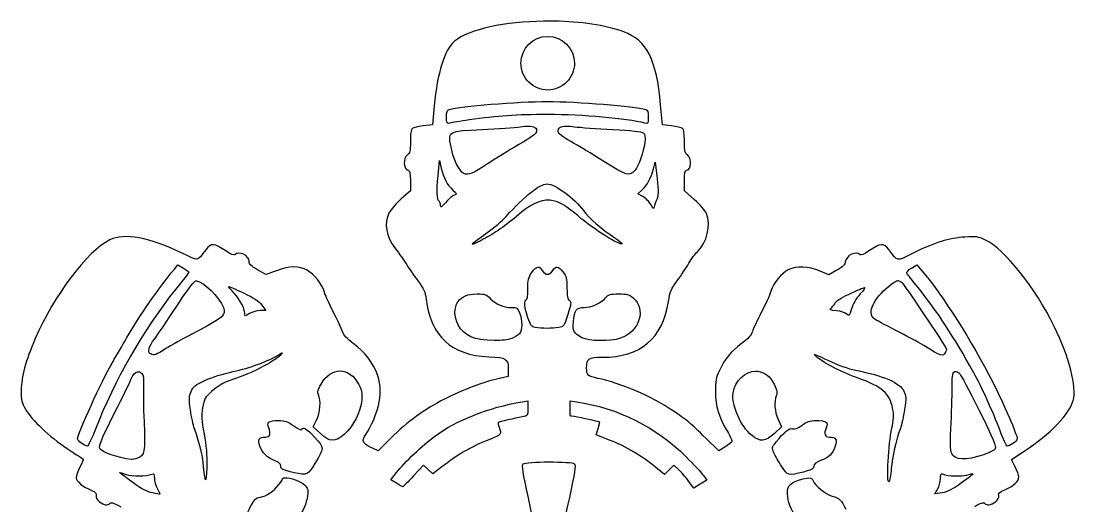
# Model space of a CAD drawing. Extents: x 50 to 120.3, y 86.8 to 163.3.
# Drawn here: x 50 to 120.2, y 131.1 to 163.3 of the extents above; entities that cross this region are included whole.
import ezdxf

# ---------------------------------------------------------------- set-up
doc = ezdxf.new("R2010")
doc.units = 0
doc.layers.add('Layer_1', color=7, linetype='CONTINUOUS')

msp = doc.modelspace()

# ---------------------------------------------------------------- linework, layer by layer
at = {"layer": 'Layer_1', "color": 7}
for points in [[(85.436716, 163.297773), (85.436716, 163.297773)], [(84.984167, 162.287948), (84.984167, 162.287948)], [(84.965977, 157.960908), (84.965977, 157.960908)], [(77.444645, 157.679786), (77.328339, 156.41144), (76.71704, 156.342539)], [(93.219874, 156.341988), (92.61409, 156.41034), (92.493372, 157.740972)], [(83.670069, 156.324349), (83.670069, 156.324349)], [(86.260229, 156.324349), (86.260229, 156.324349)], [(77.698755, 153.041312), (77.788603, 154.042868), (77.788603, 154.042868)], [(77.788603, 154.042868), (77.90546, 153.542366)], [(92.021533, 153.48945), (92.136186, 153.938138), (92.136186, 153.938138)], [(92.136186, 153.938138), (92.255247, 152.852796)], [(75.855491, 152.706173), (75.855491, 152.02046), (75.251908, 151.495702)], [(84.93125, 152.490645), (84.93125, 152.490645)], [(94.740126, 151.440031), (94.076464, 152.025972), (94.076464, 152.708927)], [(91.314874, 151.651147), (90.976427, 151.833598), (91.264715, 152.097078)], [(60.165147, 146.826908), (60.406579, 147.119604), (60.406579, 147.119604)], [(60.406579, 147.119604), (60.772588, 146.894159)], [(66.955018, 146.723832), (66.25332, 146.46366), (65.698246, 146.78171)], [(84.347513, 146.968019), (84.347513, 146.968019)], [(104.204493, 146.755802), (103.669812, 146.454287), (103.103164, 146.689658)], [(109.159918, 146.893606), (109.527027, 147.120157), (109.527027, 147.120157)], [(109.527027, 147.120157), (109.859408, 146.72714)], [(61.640201, 146.048043), (61.640201, 146.048043)], [(108.274115, 146.068436), (108.274115, 146.068436)], [(63.766237, 145.682588), (63.766237, 145.682588)], [(106.042796, 145.601559), (106.042796, 145.601559)], [(80.293326, 145.18098), (80.293326, 145.18098)], [(89.70312, 145.182083), (89.70312, 145.182083)], [(65.97661, 144.445108), (66.254424, 144.080756), (65.873534, 144.080756)], [(67.337009, 141.274519), (67.337009, 141.274519)], [(102.728889, 141.149393), (102.728889, 141.149393)], [(57.789961, 140.007274), (57.789961, 140.007274)], [(71.186698, 140.064048), (71.186698, 140.064048)], [(82.363138, 140.16437), (82.363138, 139.689774), (81.787119, 139.570713)], [(98.818567, 140.054678), (98.818567, 140.054678)], [(112.102855, 140.035386), (112.102855, 140.035386)], [(83.28918, 138.019041), (83.664558, 138.082981), (83.664558, 138.082981)], [(83.664558, 138.082981), (83.664558, 137.58248)], [(86.467487, 138.076368), (86.893575, 138.014079)], [(86.467487, 137.574761), (86.467487, 138.076368), (86.467487, 138.076368)], [(67.102742, 136.770537), (67.102742, 136.770537)], [(69.870396, 135.912297), (69.402966, 136.353269), (69.625656, 136.799203)], [(89.140329, 135.458094), (88.211533, 135.823549), (88.333902, 136.245782), (88.45627, 136.668562), (88.087508, 136.763925)], [(100.301888, 136.85267), (100.52017, 136.34555), (100.057701, 135.907886)], [(102.827006, 136.770537), (102.827006, 136.770537)], [(74.559583, 135.599205), (73.71402, 134.75695), (73.335885, 134.927274)], [(96.759779, 135.007752), (96.356289, 134.753092), (95.491983, 135.604717)], [(116.061132, 133.698063), (115.826314, 134.178174), (116.660854, 134.733246)], [(77.632608, 133.448915), (77.358105, 133.229532), (77.047217, 133.524432), (76.735782, 133.818781), (76.062197, 133.093382)], [(85.063542, 134.024383), (85.063542, 134.024383)], [(93.681793, 133.514509), (93.371458, 133.810512), (93.05892, 133.497973), (92.746381, 133.185435), (92.173117, 133.661685)], [(56.532639, 133.318277), (56.532639, 133.318277)], [(67.526075, 132.973768), (67.526075, 132.973768)], [(74.925039, 132.606659), (74.546353, 132.839823), (74.937166, 133.3293)], [(95.346464, 133.118187), (95.554269, 132.817773), (95.128182, 132.553742), (94.701541, 132.289709), (94.346559, 132.753832)], [(102.349653, 132.960537), (102.349653, 132.960537)], [(111.181224, 133.240005), (111.181224, 133.240005)], [(111.207132, 131.977171), (110.719306, 131.9), (110.907822, 132.208681)]]:
    msp.add_lwpolyline(points, dxfattribs=at)
for points in [[(84.704149, 163.297222), (82.194835, 163.253943), (79.760228, 162.783445), (78.789059, 161.962729)], [(85.436716, 163.297773), (85.192624, 163.301695), (84.94811, 163.301456), (84.704149, 163.297222)], [(90.041016, 162.586705), (88.826159, 163.041241), (87.145343, 163.270222), (85.436716, 163.297773)], [(83.203189, 160.50697), (83.203226, 161.490562), (84.000575, 162.287911), (84.984167, 162.287948)], [(84.984167, 162.287948), (85.967758, 162.287911), (86.765108, 161.490562), (86.765144, 160.50697)], [(92.493372, 157.740972), (92.219475, 160.773484), (91.596506, 162.004721), (90.041016, 162.586705)], [(78.789059, 161.962729), (78.124482, 161.401104), (77.645051, 159.873635), (77.444645, 157.679786)], [(83.72465, 159.247292), (83.39064, 159.581406), (83.203061, 160.034536), (83.203189, 160.50697)], [(86.765144, 160.50697), (86.765273, 160.034536), (86.577693, 159.581406), (86.243683, 159.247292)], [(84.984167, 158.725442), (84.511732, 158.72546), (84.05866, 158.913179), (83.72465, 159.247292)], [(86.243683, 159.247292), (85.909673, 158.913179), (85.456601, 158.72546), (84.984167, 158.725442)], [(78.433524, 157.435599), (79.158637, 157.652417), (82.995711, 157.960908), (84.965977, 157.960908)], [(84.965977, 157.960908), (86.936241, 157.960908), (90.773315, 157.652417), (91.498428, 157.435599)], [(78.258238, 156.92848), (78.258238, 157.274764), (78.300072, 157.395699), (78.433524, 157.435599)], [(91.498428, 157.435599), (91.631877, 157.395699), (91.67372, 157.274764), (91.673714, 156.92848)], [(78.483686, 156.528297), (78.275112, 156.477579), (78.258238, 156.507526), (78.258238, 156.92848)], [(79.759748, 156.735556), (79.181571, 156.651843), (78.607581, 156.558427), (78.483686, 156.528297)], [(85.001806, 157.094949), (82.869919, 157.096078), (81.693481, 157.015534), (79.759748, 156.735556)], [(91.448269, 156.529401), (90.184899, 156.842078), (87.315878, 157.093758), (85.001806, 157.094949)], [(91.673714, 156.92848), (91.673714, 156.507235), (91.657006, 156.477743), (91.448269, 156.529401)], [(75.980617, 156.171661), (75.90026, 156.106666), (75.855491, 155.79665), (75.855491, 155.305702)], [(76.71704, 156.342539), (76.380746, 156.304379), (76.049449, 156.227335), (75.980617, 156.171661)], [(78.538256, 155.035057), (78.376684, 156.010106), (78.34052, 155.991432), (80.622953, 156.108272)], [(80.622953, 156.108272), (81.662611, 156.161493), (82.806134, 156.242217), (83.164053, 156.287418)], [(84.247191, 155.977083), (84.223767, 155.817673), (83.90772, 155.583533), (83.063732, 155.098997)], [(83.164053, 156.287418), (83.359887, 156.31214), (83.528241, 156.324553), (83.670069, 156.324349)], [(83.670069, 156.324349), (84.095562, 156.323785), (84.28138, 156.209623), (84.247191, 155.977083)], [(85.685314, 155.972675), (85.651298, 156.209115), (85.834161, 156.323709), (86.260229, 156.324349)], [(86.517647, 155.309563), (85.93759, 155.628657), (85.708467, 155.811741), (85.685314, 155.972675)], [(86.260229, 156.324349), (86.402251, 156.324519), (86.570941, 156.312298), (86.767899, 156.287418)], [(86.767899, 156.287418), (87.125818, 156.242217), (88.265463, 156.161778), (89.300183, 156.108825)], [(89.300183, 156.108825), (90.574312, 156.043617), (91.232039, 155.970143), (91.338575, 155.881723)], [(91.338575, 155.881723), (91.461438, 155.779754), (91.482314, 155.63626), (91.433938, 155.224673)], [(93.951888, 156.171661), (93.883057, 156.227335), (93.553362, 156.304153), (93.219874, 156.341988)], [(94.076464, 155.305702), (94.076464, 155.79665), (94.032245, 156.106666), (93.951888, 156.171661)], [(75.855491, 155.305702), (75.855491, 154.649533), (75.826688, 154.523357), (75.654848, 154.416042)], [(88.720303, 153.976723), (87.949399, 154.467604), (86.958162, 155.067233), (86.517647, 155.309563)], [(91.433938, 155.224673), (91.362112, 154.613529), (91.037308, 153.68924), (90.792323, 153.400152)], [(94.277104, 154.416042), (94.105264, 154.523357), (94.076464, 154.649533), (94.076464, 155.305702)], [(75.654848, 154.416042), (75.350029, 154.22568), (75.399923, 153.391883), (75.716034, 153.391883)], [(79.395396, 153.188485), (79.098493, 153.311297), (78.671383, 154.231649), (78.538256, 155.035057)], [(83.063732, 155.098997), (82.43049, 154.735449), (81.495358, 154.158638), (80.985651, 153.81687)], [(94.215921, 153.391883), (94.532032, 153.391883), (94.581921, 154.22568), (94.277104, 154.416042)], [(80.985651, 153.81687), (79.994656, 153.152389), (79.733267, 153.048729), (79.395396, 153.188485)], [(90.792323, 153.400152), (90.42575, 152.967587), (90.211278, 153.027328), (88.720303, 153.976723)], [(75.716034, 153.391883), (75.82167, 153.391883), (75.855491, 153.225626), (75.855491, 152.706173)], [(77.761042, 151.345772), (77.615994, 151.49082), (77.599565, 151.933567), (77.698755, 153.041312)], [(77.90546, 153.542366), (78.056105, 152.895852), (78.304695, 152.428717), (78.680468, 152.085504)], [(91.264715, 152.097078), (91.610626, 152.41302), (91.865921, 152.882463), (92.021533, 153.48945)], [(94.076464, 152.708927), (94.076464, 153.226015), (94.110342, 153.391883), (94.215921, 153.391883)], [(82.226988, 150.332089), (83.465947, 151.707894), (84.446274, 152.490645), (84.93125, 152.490645)], [(84.93125, 152.490645), (85.461689, 152.490645), (86.76366, 151.540268), (87.359355, 150.717937)], [(92.255247, 152.852796), (92.354631, 151.94257), (92.35013, 151.71664), (92.230442, 151.453259)], [(78.77252, 151.7443), (78.657828, 151.707902), (78.405093, 151.49279), (78.210833, 151.265846)], [(78.680468, 152.085504), (78.969066, 151.821909), (78.972441, 151.807752), (78.77252, 151.7443)], [(91.839079, 151.123081), (91.737084, 151.313516), (91.501062, 151.550877), (91.314874, 151.651147)], [(75.251908, 151.495702), (74.920069, 151.207073), (74.559665, 150.79646), (74.450993, 150.583441)], [(77.858056, 151.051425), (77.858056, 151.160447), (77.814136, 151.292677), (77.761042, 151.345772)], [(78.210833, 151.265846), (77.931018, 150.938943), (77.858056, 150.894371), (77.858056, 151.051425)], [(85.339149, 151.371129), (84.801673, 151.51872), (83.948936, 151.214073), (83.264375, 150.629743)], [(86.977361, 150.381147), (86.166178, 151.058893), (85.907558, 151.215041), (85.339149, 151.371129)], [(92.056258, 150.957716), (92.032015, 150.819605), (91.980362, 150.859299), (91.839079, 151.123081)], [(92.230442, 151.453259), (92.151965, 151.280536), (92.073764, 151.057425), (92.056258, 150.957716)], [(95.540491, 150.523909), (95.464703, 150.705296), (95.104853, 151.117829), (94.740126, 151.440031)], [(74.450993, 150.583441), (74.093555, 149.882813), (74.232979, 148.975181), (74.807078, 148.263377)], [(83.264375, 150.629743), (82.297597, 149.804514), (81.59102, 149.296054), (80.847297, 148.890658)], [(80.940453, 149.237924), (81.397015, 149.561201), (81.976098, 150.05349), (82.226988, 150.332089)], [(89.932978, 148.51418), (89.79156, 148.372764), (88.108169, 149.436352), (86.977361, 150.381147)], [(87.359355, 150.717937), (87.689154, 150.262662), (88.614795, 149.458893), (89.442397, 148.909401)], [(94.935257, 147.98777), (95.568259, 148.570996), (95.854729, 149.771832), (95.540491, 150.523909)], [(60.687701, 147.884141), (58.541093, 148.930449), (56.827485, 149.247644), (55.87945, 148.774355)], [(80.014961, 148.487721), (79.88775, 148.485746), (79.957653, 148.542038), (80.940453, 149.237924)], [(80.847297, 148.890658), (80.442094, 148.669791), (80.067274, 148.488571), (80.014961, 148.487721)], [(89.442397, 148.909401), (89.735279, 148.714933), (89.955864, 148.537068), (89.932978, 148.51418)], [(112.714154, 148.959563), (111.689617, 148.895871), (110.68407, 148.582294), (109.244254, 147.876975)], [(114.053056, 148.784825), (113.637179, 148.986148), (113.478138, 149.007055), (112.714154, 148.959563)], [(55.87945, 148.774355), (54.373997, 148.022785), (52.144388, 145.077723), (50.919064, 142.222058)], [(62.275201, 148.13384), (61.635457, 147.309706), (61.810262, 147.336983), (60.687701, 147.884141)], [(63.589298, 148.034072), (62.8234, 148.559953), (62.618295, 148.575822), (62.275201, 148.13384)], [(74.807078, 148.263377), (74.996946, 148.027964), (75.321479, 147.569249), (75.528619, 147.24418)], [(107.656754, 148.13384), (107.313659, 148.575822), (107.108557, 148.559953), (106.342657, 148.034072)], [(109.244254, 147.876975), (108.119991, 147.326236), (108.307412, 147.295648), (107.656754, 148.13384)], [(118.659563, 143.029589), (117.432266, 145.557464), (115.35248, 148.155786), (114.053056, 148.784825)], [(64.185159, 147.788781), (64.122876, 147.726497), (63.910419, 147.813588), (63.589298, 148.034072)], [(65.142621, 147.336232), (65.142621, 147.734335), (64.455588, 148.059209), (64.185159, 147.788781)], [(94.366952, 147.216618), (94.531589, 147.504377), (94.78717, 147.851333), (94.935257, 147.98777)], [(105.746793, 147.788781), (105.473466, 148.06211), (104.822125, 147.749024), (104.770592, 147.319697)], [(106.342657, 148.034072), (106.021539, 147.813583), (105.809076, 147.726494), (105.746793, 147.788781)], [(57.012197, 142.278832), (57.896791, 143.805118), (59.077691, 145.50866), (60.165147, 146.826908)], [(60.772588, 146.894159), (60.973767, 146.769826), (61.138043, 146.651423), (61.138043, 146.63178)], [(65.698246, 146.78171), (65.270304, 147.026555), (65.142621, 147.153332), (65.142621, 147.336232)], [(68.99286, 146.756906), (68.460719, 147.058314), (67.829131, 147.047832), (66.955018, 146.723832)], [(70.146003, 145.292325), (70.007164, 145.807934), (69.47535, 146.483622), (68.99286, 146.756906)], [(75.528619, 147.24418), (75.735761, 146.919113), (76.113341, 146.377523), (76.367019, 146.040327)], [(83.928591, 146.603668), (84.102019, 146.853925), (84.229208, 146.973066), (84.347513, 146.968019)], [(84.347513, 146.968019), (84.439529, 146.964097), (84.525939, 146.885145), (84.624774, 146.734306)], [(84.624774, 146.734306), (84.714972, 146.596646), (84.872819, 146.484053), (84.975347, 146.484053)], [(84.975347, 146.484053), (85.077873, 146.484053), (85.235169, 146.596646), (85.325368, 146.734306)], [(85.325368, 146.734306), (85.543667, 147.067472), (85.664559, 147.050301), (85.992341, 146.639496)], [(93.598007, 146.062924), (93.856195, 146.409626), (94.202309, 146.928855), (94.366952, 147.216618)], [(101.011855, 146.797695), (100.491397, 146.532178), (100.028798, 145.971783), (99.825088, 145.358472)], [(103.103164, 146.689658), (102.302112, 147.022062), (101.529563, 147.06181), (101.011855, 146.797695)], [(104.770592, 147.319697), (104.746659, 147.120352), (104.609601, 146.984081), (104.204493, 146.755802)], [(108.857852, 146.561224), (108.822064, 146.619131), (108.958041, 146.768838), (109.159918, 146.893606)], [(109.859408, 146.72714), (111.234576, 145.101266), (113.215141, 141.992845), (114.550802, 139.364007)], [(61.138043, 146.63178), (61.138043, 146.612137), (60.736353, 146.094573), (60.245075, 145.481394)], [(60.278145, 144.3051), (60.878717, 145.226254), (61.45493, 146.006689), (61.559172, 146.039774)], [(61.559172, 146.039774), (61.583161, 146.047365), (61.610251, 146.049877), (61.640201, 146.048043)], [(61.640201, 146.048043), (62.089465, 146.020554), (63.163204, 144.976222), (63.42724, 144.271476)], [(76.367019, 146.040327), (76.748685, 145.533004), (76.840433, 145.323587), (76.901698, 144.828755)], [(83.664558, 145.502341), (83.664558, 146.117698), (83.703185, 146.278407), (83.928591, 146.603668)], [(85.992341, 146.639496), (86.235196, 146.335128), (86.267397, 146.209234), (86.267397, 145.573997)], [(93.013719, 144.681579), (93.112821, 145.331379), (93.191765, 145.517411), (93.598007, 146.062924)], [(107.640769, 145.671564), (107.978377, 145.950253), (108.141366, 146.066647), (108.274115, 146.068436)], [(108.274115, 146.068436), (108.353767, 146.069568), (108.422657, 146.029453), (108.511687, 145.958194)], [(109.604198, 145.60652), (109.229364, 146.0737), (108.893641, 146.503315), (108.857852, 146.561224)], [(60.245075, 145.481394), (58.141018, 142.855263), (56.156829, 139.398464), (54.916476, 136.197274)], [(64.136654, 145.226181), (63.905184, 145.477296), (63.738571, 145.682588), (63.766237, 145.682588)], [(63.766237, 145.682588), (63.793895, 145.682588), (64.239575, 145.486302), (64.757323, 145.246024)], [(70.73856, 143.970512), (70.469334, 144.487814), (70.202546, 145.08234), (70.146003, 145.292325)], [(83.564236, 144.781901), (83.621708, 144.781901), (83.664558, 145.088775), (83.664558, 145.502341)], [(86.267397, 145.573997), (86.267397, 145.038209), (86.307614, 144.824666), (86.42339, 144.740008)], [(99.825088, 145.358472), (99.737195, 145.093849), (99.449469, 144.461446), (99.185126, 143.953423)], [(104.972886, 145.152317), (105.620549, 145.448817), (105.944148, 145.597015), (106.042796, 145.601559)], [(106.042796, 145.601559), (106.141444, 145.606102), (106.01511, 145.466885), (105.764982, 145.188699)], [(106.666219, 143.556548), (106.22996, 143.942233), (106.650104, 144.85376), (107.640769, 145.671564)], [(108.511687, 145.958194), (108.63335, 145.860819), (110.372751, 143.301888), (111.397299, 141.712734)], [(113.313326, 139.942783), (111.93397, 142.422924), (110.934249, 143.948792), (109.604198, 145.60652)], [(64.842209, 143.885075), (64.842209, 144.238451), (64.570497, 144.755516), (64.136654, 145.226181)], [(64.757323, 145.246024), (65.43914, 144.929571), (65.775507, 144.708766), (65.97661, 144.445108)], [(76.901698, 144.828755), (77.206004, 142.370735), (78.571677, 141.115933), (81.061718, 141.004424)], [(79.037657, 143.119987), (78.756699, 143.668929), (78.749375, 144.285991), (79.018915, 144.649059)], [(79.018915, 144.649059), (79.316699, 145.050181), (79.625232, 145.179281), (80.293326, 145.18098)], [(80.293326, 145.18098), (80.814886, 145.182391), (80.909942, 145.148654), (81.191255, 144.867341)], [(81.191255, 144.867341), (81.584475, 144.47412), (82.036858, 144.280846), (82.564882, 144.280846)], [(83.671723, 143.605607), (83.449233, 144.264429), (83.401857, 144.781901), (83.564236, 144.781901)], [(86.42339, 144.740008), (86.562331, 144.638413), (86.55105, 144.539607), (86.322518, 143.816173)], [(87.390772, 144.280846), (87.880944, 144.280846), (88.592093, 144.60037), (88.859761, 144.940651)], [(88.602896, 140.977412), (91.156807, 140.977412), (92.638586, 142.221852), (93.013719, 144.681579)], [(88.859761, 144.940651), (89.025939, 145.151911), (89.131394, 145.182083), (89.70312, 145.182083)], [(89.70312, 145.182083), (90.256589, 145.182083), (90.403237, 145.14321), (90.658377, 144.928524)], [(90.658377, 144.928524), (91.560811, 144.169176), (91.091628, 142.676898), (89.813364, 142.24135)], [(104.081021, 144.566376), (104.157266, 144.709482), (104.505517, 144.938353), (104.972886, 145.152317)], [(105.764982, 145.188699), (105.472351, 144.863223), (105.269228, 144.516493), (105.176836, 144.184383)], [(58.863176, 142.206623), (59.040751, 142.439513), (59.677571, 143.383947), (60.278145, 144.3051)], [(63.42724, 144.271476), (63.611204, 143.780452), (63.395471, 143.585572), (61.696425, 142.707677)], [(65.167978, 143.881767), (64.842768, 143.683531), (64.842209, 143.683243), (64.842209, 143.885075)], [(65.873534, 144.080756), (65.664241, 144.080587), (65.346938, 143.99088), (65.167978, 143.881767)], [(71.34159, 142.679015), (71.278874, 142.871742), (71.007786, 143.453213), (70.73856, 143.970512)], [(82.564882, 144.280846), (82.936721, 144.280843), (82.986903, 144.249943), (83.118853, 143.934131)], [(83.118853, 143.934131), (83.314469, 143.465938), (83.306796, 142.736343), (83.103971, 142.533493)], [(86.696242, 143.323385), (86.778708, 144.122395), (86.893753, 144.280846), (87.390772, 144.280846)], [(99.185126, 143.953423), (98.920788, 143.445401), (98.652635, 142.871742), (98.589262, 142.679015)], [(104.179686, 144.059257), (103.765607, 144.099044), (103.68676, 144.133275), (103.805411, 144.220764)], [(103.805411, 144.220764), (103.88808, 144.281718), (104.012182, 144.437172), (104.081021, 144.566376)], [(104.86981, 143.842631), (104.776205, 143.936233), (104.475565, 144.030828), (104.179686, 144.059257)], [(105.176836, 144.184383), (105.04542, 143.711982), (105.024321, 143.688117), (104.86981, 143.842631)], [(84.147423, 142.950764), (83.919475, 142.98563), (83.848047, 143.083487), (83.671723, 143.605607)], [(86.322518, 143.816173), (86.070375, 143.017995), (86.061542, 143.004691), (85.691926, 142.943598)], [(87.261787, 142.276628), (86.709685, 142.568508), (86.63296, 142.710232), (86.696242, 143.323385)], [(108.085599, 142.780437), (107.401374, 143.122045), (106.762581, 143.471354), (106.666219, 143.556548)], [(61.696425, 142.707677), (60.820704, 142.255193), (59.875242, 141.734076), (59.59519, 141.549576)], [(72.060923, 141.889673), (71.630492, 142.20213), (71.422717, 142.429708), (71.34159, 142.679015)], [(81.424969, 142.085355), (80.113533, 142.096136), (79.404549, 142.403143), (79.037657, 143.119987)], [(83.103971, 142.533493), (83.015887, 142.445408), (82.785303, 142.306959), (82.59134, 142.225916)], [(85.691926, 142.943598), (85.296959, 142.878309), (84.598566, 142.881741), (84.147423, 142.950764)], [(98.589262, 142.679015), (98.50919, 142.435502), (98.292827, 142.193325), (97.879848, 141.885265)], [(109.987842, 141.754627), (109.625841, 141.977385), (108.769825, 142.438833), (108.085599, 142.780437)], [(119.916883, 138.100069), (120.165091, 138.997186), (119.664855, 140.958981), (118.659563, 143.029589)], [(50.919064, 142.222058), (50.264774, 140.697225), (49.996039, 139.705355), (49.985303, 138.774758)], [(56.087809, 140.695743), (56.292993, 141.043498), (56.709014, 141.755716), (57.012197, 142.278832)], [(58.595839, 141.197899), (58.359223, 141.330314), (58.446817, 141.66056), (58.863176, 142.206623)], [(73.667716, 139.811592), (73.392659, 140.58838), (72.80354, 141.350603), (72.060923, 141.889673)], [(82.59134, 142.225916), (82.37275, 142.134583), (81.929345, 142.081203), (81.424969, 142.085355)], [(89.813364, 142.24135), (89.129466, 142.008322), (87.732661, 142.027694), (87.261787, 142.276628)], [(97.879848, 141.885265), (97.160402, 141.348583), (96.75412, 140.859387), (96.397631, 140.098776)], [(59.59519, 141.549576), (58.947307, 141.122751), (58.813819, 141.075911), (58.595839, 141.197899)], [(64.073264, 140.022708), (65.131307, 140.244363), (66.489207, 140.744875), (67.113768, 141.143881)], [(67.250468, 141.141124), (67.170698, 141.040653), (66.76504, 140.759241), (66.349231, 140.515494)], [(67.113768, 141.143881), (67.249994, 141.230904), (67.31933, 141.274855), (67.337009, 141.274519)], [(67.337009, 141.274519), (67.354676, 141.274237), (67.320555, 141.229409), (67.250468, 141.141124)], [(102.887089, 140.984028), (102.771044, 141.081445), (102.709924, 141.139078), (102.728889, 141.149393)], [(102.728889, 141.149393), (102.760489, 141.16658), (103.014083, 141.052924), (103.602014, 140.775118)], [(111.439743, 141.309797), (111.240787, 140.994292), (111.206692, 141.004605), (109.987842, 141.754627)], [(111.397299, 141.712734), (111.509079, 141.539356), (111.519583, 141.436413), (111.439743, 141.309797)], [(53.729709, 135.533061), (53.729145, 135.896933), (55.349233, 139.443981), (56.087809, 140.695743)], [(66.349231, 140.515494), (65.670405, 140.117569), (65.185262, 139.907968), (63.619064, 139.334241)], [(81.061718, 141.004424), (82.275138, 140.950085), (82.363138, 140.893073), (82.363138, 140.16437)], [(87.570468, 140.258076), (87.567505, 140.899011), (87.680157, 140.977412), (88.602896, 140.977412)], [(105.635448, 139.580633), (104.600299, 139.943119), (103.392405, 140.559817), (102.887089, 140.984028)], [(103.602014, 140.775118), (104.251633, 140.468162), (104.974147, 140.211171), (105.454097, 140.116965)], [(57.323632, 139.594414), (57.412763, 139.833142), (57.566204, 139.979901), (57.720507, 140.004519)], [(57.720507, 140.004519), (57.743649, 140.008216), (57.766986, 140.009108), (57.789961, 140.007274)], [(57.789961, 140.007274), (57.858886, 140.001573), (57.925888, 139.970568), (57.985643, 139.910813)], [(57.985643, 139.910813), (58.113137, 139.783395), (58.141799, 139.605954), (58.112423, 139.135252)], [(62.193068, 139.436767), (62.62493, 139.636298), (63.437448, 139.889505), (64.073264, 140.022708)], [(69.924414, 139.197539), (70.254162, 139.781205), (70.721931, 140.069735), (71.186698, 140.064048)], [(71.186698, 140.064048), (71.651464, 140.058376), (72.112923, 139.758811), (72.43079, 139.167222)], [(73.000195, 136.025296), (73.806677, 137.364593), (74.048493, 138.736232), (73.667716, 139.811592)], [(88.320121, 139.575121), (87.648779, 139.713695), (87.572664, 139.78285), (87.570468, 140.258076)], [(96.397631, 140.098776), (96.17049, 139.614144), (96.12961, 139.393813), (96.133048, 138.674437)], [(97.310442, 138.596162), (97.418906, 139.404811), (98.128054, 140.072159), (98.818567, 140.054678)], [(98.818567, 140.054678), (98.864601, 140.05355), (98.910682, 140.049423), (98.956371, 140.042001)], [(98.956371, 140.042001), (99.468963, 139.958819), (99.751998, 139.73148), (100.032343, 139.178246)], [(105.454097, 140.116965), (107.325795, 139.749579), (108.397573, 139.283196), (108.666579, 138.719084)], [(111.870242, 139.153441), (111.851587, 139.751086), (111.922024, 140.032318), (112.102855, 140.035386)], [(112.102855, 140.035386), (112.163132, 140.036515), (112.235508, 140.006619), (112.321137, 139.947191)], [(112.321137, 139.947191), (112.417135, 139.88057), (113.024387, 138.75395), (113.670512, 137.444123)], [(115.06123, 136.098606), (114.581872, 137.356332), (113.821281, 139.029464), (113.313326, 139.942783)], [(56.168838, 137.231353), (56.748813, 138.38313), (57.268344, 139.446332), (57.323632, 139.594414)], [(58.112423, 139.135252), (58.091482, 138.799501), (58.107569, 137.698047), (58.148251, 136.688408)], [(61.273642, 138.704753), (61.410506, 139.032312), (61.538132, 139.134168), (62.193068, 139.436767)], [(63.619064, 139.334241), (63.359055, 139.238994), (62.924004, 138.961285), (62.652783, 138.717431)], [(69.741963, 138.486471), (69.656475, 138.646206), (69.692416, 138.7869), (69.924414, 139.197539)], [(72.43079, 139.167222), (72.628447, 138.799379), (72.660468, 138.625852), (72.618755, 138.138655)], [(81.787119, 139.570713), (80.837174, 139.373671), (79.27671, 138.789871), (78.123742, 138.200941)], [(93.275548, 137.446327), (91.867705, 138.387163), (89.826558, 139.264174), (88.320121, 139.575121)], [(100.032343, 139.178246), (100.23398, 138.780335), (100.263446, 138.633134), (100.183377, 138.422531)], [(107.912518, 137.596258), (107.732573, 138.563865), (107.190692, 139.03602), (105.635448, 139.580633)], [(111.803547, 136.633284), (111.852611, 137.618494), (111.882747, 138.752514), (111.870242, 139.153441)], [(114.550802, 139.364007), (115.293874, 137.901501), (116.202796, 135.802493), (116.202796, 135.548493)], [(49.985303, 138.774758), (49.977712, 138.116348), (50.013074, 137.962435), (50.270283, 137.523498)], [(61.232299, 137.482708), (61.130838, 138.208008), (61.136773, 138.377183), (61.273642, 138.704753)], [(62.652783, 138.717431), (62.202035, 138.312171), (62.150066, 138.218292), (62.046445, 137.623269)], [(69.625656, 136.799203), (69.867803, 137.284055), (69.927024, 138.140678), (69.741963, 138.486471)], [(96.133048, 138.674437), (96.137648, 137.710854), (96.34485, 137.026855), (96.929002, 136.046242)], [(98.567215, 135.768428), (97.816063, 136.38759), (97.200051, 137.77314), (97.310442, 138.596162)], [(100.183377, 138.422531), (100.022654, 137.999802), (100.067988, 137.396385), (100.301888, 136.85267)], [(108.666579, 138.719084), (108.814466, 138.408962), (108.819295, 138.271858), (108.709023, 137.509167)], [(62.046445, 137.623269), (61.949014, 137.063764), (61.961962, 136.820406), (62.139601, 135.891901)], [(72.618755, 138.138655), (72.550926, 137.346426), (72.074049, 136.397479), (71.482148, 135.876466)], [(78.123742, 138.200941), (76.784446, 137.516835), (75.664227, 136.69944), (74.559583, 135.599205)], [(77.457323, 135.715512), (78.948494, 136.810345), (81.034433, 137.634499), (83.28918, 138.019041)], [(83.664558, 137.58248), (83.664558, 137.081956), (83.664515, 137.082063), (83.28918, 137.019136)], [(86.499457, 137.072603), (86.482044, 137.072603), (86.467487, 137.29879), (86.467487, 137.574761)], [(86.893575, 138.014079), (89.674923, 137.609271), (92.201077, 136.346524), (94.181744, 134.371649)], [(107.847474, 136.202235), (107.998294, 136.860967), (108.008547, 137.07989), (107.912518, 137.596258)], [(116.660854, 134.733246), (118.433071, 135.912503), (119.663924, 137.185811), (119.916883, 138.100069)], [(50.270283, 137.523498), (50.700299, 136.789683), (51.849472, 135.706424), (53.037382, 134.9157)], [(55.210273, 134.92562), (55.131321, 135.098901), (55.304058, 135.513974), (56.168838, 137.231353)], [(61.503498, 136.230898), (61.419319, 136.456142), (61.297098, 137.019517), (61.232299, 137.482708)], [(83.28918, 137.019136), (82.824526, 136.941242), (81.735154, 136.678333), (81.690103, 136.633284)], [(88.087508, 136.763925), (87.778889, 136.844113), (86.603453, 137.072603), (86.499457, 137.072603)], [(95.491983, 135.604717), (94.4612, 136.620455), (94.25406, 136.792407), (93.275548, 137.446327)], [(108.709023, 137.509167), (108.640598, 137.035925), (108.514492, 136.462244), (108.428454, 136.234758)], [(113.670512, 137.444123), (114.616696, 135.526019), (114.82451, 135.029672), (114.737665, 134.891996)], [(54.916476, 136.197274), (54.676559, 135.578075), (54.435208, 135.075198), (54.380144, 135.079961)], [(58.148251, 136.688408), (58.23009, 134.65776), (58.191358, 134.44396), (57.705625, 134.274635)], [(62.081173, 133.965954), (62.01592, 134.600751), (61.807722, 135.416876), (61.503498, 136.230898)], [(66.222451, 135.66921), (66.51901, 135.671186), (66.599003, 135.897957), (66.439632, 136.282714)], [(66.439632, 136.282714), (66.276612, 136.67627), (66.402379, 136.768429), (67.102742, 136.770537)], [(67.102742, 136.770537), (67.524116, 136.771666), (67.69472, 136.712428), (68.10375, 136.421618)], [(68.10375, 136.421618), (68.374968, 136.228789), (68.611773, 136.116205), (68.630159, 136.171368)], [(68.630159, 136.171368), (68.703351, 136.390943), (68.951153, 136.24417), (69.490607, 135.661492)], [(81.759558, 136.329015), (81.933186, 135.87234), (81.886493, 135.811862), (81.136685, 135.523138)], [(81.690103, 136.633284), (81.671843, 136.615025), (81.702944, 136.477898), (81.759558, 136.329015)], [(100.1707, 135.35171), (100.708381, 136.025711), (101.048958, 136.29659), (101.269823, 136.226489)], [(101.269823, 136.226489), (101.409873, 136.182039), (101.60528, 136.257017), (101.8949, 136.466818)], [(101.8949, 136.466818), (102.234659, 136.712936), (102.415298, 136.771728), (102.827006, 136.770537)], [(102.827006, 136.770537), (103.530005, 136.768562), (103.655464, 136.676569), (103.492323, 136.282714)], [(103.492323, 136.282714), (103.332949, 135.897957), (103.413487, 135.6712), (103.710051, 135.66921)], [(107.66447, 132.699812), (107.503821, 132.600529), (107.646041, 135.322362), (107.847474, 136.202235)], [(108.428454, 136.234758), (108.118933, 135.416353), (107.889881, 134.409825), (107.827078, 133.592783)], [(111.820633, 134.609223), (111.74789, 134.768871), (111.742282, 135.403611), (111.803547, 136.633284)], [(54.380144, 135.079961), (54.194436, 135.095992), (53.729882, 135.419576), (53.729709, 135.533061)], [(62.139601, 135.891901), (62.291296, 135.099023), (62.338562, 134.506319), (62.317644, 133.664439)], [(65.844318, 135.068385), (65.69071, 135.533828), (65.774254, 135.666199), (66.222451, 135.66921)], [(69.490607, 135.661492), (70.142027, 134.957881), (70.142137, 134.972356), (69.513758, 133.919102)], [(71.482148, 135.876466), (70.841847, 135.312854), (70.496475, 135.320756), (69.870396, 135.912297)], [(72.80286, 135.269578), (72.661577, 135.425695), (72.679128, 135.492113), (73.000195, 136.025296)], [(74.937166, 133.3293), (75.478823, 134.007528), (76.679733, 135.144593), (77.457323, 135.715512)], [(81.136685, 135.523138), (79.886186, 135.041616), (78.899024, 134.457676), (77.632608, 133.448915)], [(96.929002, 136.046242), (97.123027, 135.720524), (97.255358, 135.411005), (97.222798, 135.358326)], [(100.057701, 135.907886), (99.480043, 135.362099), (99.10281, 135.326945), (98.567215, 135.768428)], [(103.710051, 135.66921), (104.160199, 135.666191), (104.24191, 135.534257), (104.08598, 135.061769)], [(115.536376, 135.072243), (115.489807, 135.073372), (115.275944, 135.535251), (115.06123, 136.098606)], [(116.202796, 135.548493), (116.202796, 135.474452), (116.071678, 135.336487), (115.911754, 135.242019)], [(53.037382, 134.9157), (53.610784, 134.53402), (54.09423, 134.214132), (54.111703, 134.205183)], [(57.293868, 134.183133), (56.403085, 134.293338), (55.323116, 134.677953), (55.210273, 134.92562)], [(66.91974, 134.072891), (66.349014, 134.29787), (65.988384, 134.631866), (65.844318, 135.068385)], [(73.335885, 134.927274), (73.127904, 135.021062), (72.888088, 135.175406), (72.80286, 135.269578)], [(92.173117, 133.661685), (91.312452, 134.377937), (90.177928, 135.049973), (89.140329, 135.458094)], [(97.222798, 135.358326), (97.190241, 135.305643), (96.981727, 135.147864), (96.759779, 135.007752)], [(100.025177, 134.624658), (99.880313, 134.971374), (99.884546, 134.993006), (100.1707, 135.35171)], [(104.08598, 135.061769), (103.91672, 134.54891), (103.690725, 134.325581), (103.125764, 134.109823)], [(114.737665, 134.891996), (114.678361, 134.797976), (114.341775, 134.624373), (113.989666, 134.506147)], [(115.911754, 135.242019), (115.75183, 135.147551), (115.582943, 135.071221), (115.536376, 135.072243)], [(54.111703, 134.205183), (54.129172, 134.196236), (54.02762, 133.961043), (53.886255, 133.682078)], [(57.705625, 134.274635), (57.539805, 134.216827), (57.354481, 134.175631), (57.293868, 134.183133)], [(67.244956, 133.753187), (67.244956, 133.87588), (67.1285, 133.990598), (66.91974, 134.072891)], [(94.181744, 134.371649), (94.70773, 133.847201), (95.232062, 133.28338), (95.346464, 133.118187)], [(100.539463, 133.717909), (100.3388, 134.02022), (100.107276, 134.428175), (100.025177, 134.624658)], [(103.125764, 134.109823), (102.830957, 133.997236), (102.688144, 133.879419), (102.667153, 133.73224)], [(113.989666, 134.506147), (112.775069, 134.098316), (112.037441, 134.13338), (111.820633, 134.609223)], [(53.886255, 133.682078), (53.744893, 133.40311), (53.629388, 133.08513), (53.629388, 132.975972)], [(62.317644, 133.664439), (62.28818, 132.478637), (62.225826, 132.558763), (62.081173, 133.965954)], [(68.138477, 133.309457), (67.350897, 133.484785), (67.244956, 133.537005), (67.244956, 133.753187)], [(69.513758, 133.919102), (69.04924, 133.14048), (68.998234, 133.11806), (68.138477, 133.309457)], [(83.699285, 131.64589), (83.334482, 133.311266), (83.258677, 133.803693), (83.35312, 133.898156)], [(83.35312, 133.898156), (83.435927, 133.98098), (84.249737, 134.023226), (85.063542, 134.024383)], [(85.063542, 134.024383), (85.877349, 134.025512), (86.691332, 133.985704), (86.773964, 133.903117)], [(86.773964, 133.903117), (86.862025, 133.815101), (86.777237, 133.270779), (86.42394, 131.650298)], [(94.346559, 132.753832), (94.151419, 133.009176), (93.852376, 133.351604), (93.681793, 133.514509)], [(101.985851, 133.353004), (100.970498, 133.094943), (100.949176, 133.100647), (100.539463, 133.717909)], [(102.667153, 133.73224), (102.642599, 133.560096), (102.509958, 133.48621), (101.985851, 133.353004)], [(107.827078, 133.592783), (107.791896, 133.135109), (107.718575, 132.733253), (107.66447, 132.699812)], [(116.29981, 133.010147), (116.298116, 133.124441), (116.190494, 133.434056), (116.061132, 133.698063)], [(53.629388, 132.975972), (53.629388, 132.750567), (54.103171, 132.359805), (54.648585, 132.134817)], [(56.532639, 133.318277), (56.532639, 133.332952), (56.724152, 133.278244), (56.958176, 133.197009)], [(57.388125, 132.670599), (56.917827, 133.012294), (56.532639, 133.30361), (56.532639, 133.318277)], [(56.958176, 133.197009), (57.381648, 133.050013), (58.296254, 133.059981), (58.660329, 133.215201)], [(58.714349, 131.969452), (58.369304, 132.027601), (58.013925, 132.215925), (57.388125, 132.670599)], [(58.660329, 133.215201), (58.807316, 133.277863), (58.835617, 133.234928), (58.835617, 132.951718)], [(58.835617, 132.951718), (58.835617, 132.766053), (58.925471, 132.446329), (59.035707, 132.240651)], [(66.978169, 132.361919), (67.180119, 132.58545), (67.345278, 132.813582), (67.345278, 132.868485)], [(67.345278, 132.868485), (67.345278, 132.935487), (67.415438, 132.967776), (67.526075, 132.973768)], [(67.526075, 132.973768), (67.858011, 132.991746), (68.555568, 132.768344), (68.823086, 132.500826)], [(76.062197, 133.093382), (75.691591, 132.694162), (75.369685, 132.368469), (75.346718, 132.370188)], [(100.940746, 131.698256), (100.849438, 132.323127), (101.022125, 132.593318), (101.648508, 132.806749)], [(101.648508, 132.806749), (101.96368, 132.914137), (102.191394, 132.965541), (102.349653, 132.960537)], [(102.349653, 132.960537), (102.507915, 132.955542), (102.596453, 132.893871), (102.634079, 132.775329)], [(102.634079, 132.775329), (102.734553, 132.458758), (103.444946, 131.887128), (103.906836, 131.751173)], [(110.907822, 132.208681), (111.011315, 132.378401), (111.096177, 132.690829), (111.096338, 132.903213)], [(111.096338, 132.903213), (111.096507, 133.150027), (111.1109, 133.238148), (111.181224, 133.240005)], [(111.181224, 133.240005), (111.204649, 133.24057), (111.234293, 133.231471), (111.271623, 133.215751)], [(111.271623, 133.215751), (111.596032, 133.079028), (112.452712, 133.045698), (112.846996, 133.154565)], [(113.268125, 133.23284), (113.28472, 133.216245), (112.937434, 132.9439), (112.496425, 132.628156)], [(112.846996, 133.154565), (113.062176, 133.213979), (113.251536, 133.249429), (113.268125, 133.23284)], [(115.384241, 132.180568), (115.962653, 132.427976), (116.303927, 132.736899), (116.29981, 133.010147)], [(54.648585, 132.134817), (54.934112, 132.017032), (55.005024, 131.93911), (54.965535, 131.788105)], [(59.210993, 131.878503), (59.197136, 131.884994), (58.973655, 131.92575), (58.714349, 131.969452)], [(59.035707, 132.240651), (59.145943, 132.034976), (59.224858, 131.87202), (59.210993, 131.878503)], [(65.756674, 131.666286), (66.09268, 131.666566), (66.623023, 131.968814), (66.978169, 132.361919)], [(68.823086, 132.500826), (69.042706, 132.281209), (69.066317, 132.190799), (69.016011, 131.766055)], [(75.346718, 132.370188), (75.323745, 132.371881), (75.133688, 132.478389), (74.925039, 132.606659)], [(112.496425, 132.628156), (111.903533, 132.203668), (111.567612, 132.034157), (111.207132, 131.977171)], [(114.96697, 131.787001), (114.926739, 131.94084), (115.012002, 132.021347), (115.384241, 132.180568)], [(54.965535, 131.788105), (54.931158, 131.656648), (55.003014, 131.524038), (55.186572, 131.379653)], [(55.186572, 131.379653), (55.487844, 131.142671), (55.734085, 131.107506), (55.904254, 131.277677)], [(55.904254, 131.277677), (55.987103, 131.360524), (56.170144, 131.296671), (56.604298, 131.032937)], [(64.997652, 130.500466), (65.090695, 130.942728), (65.561715, 131.666125), (65.756674, 131.666286)], [(69.016011, 131.766055), (68.902058, 130.803903), (68.010365, 129.522814), (67.195347, 129.150537)], [(84.017886, 129.163215), (84.23124, 129.163215), (84.214039, 129.295978), (83.699285, 131.64589)], [(86.42394, 131.650298), (86.167733, 130.475173), (85.949135, 129.45203), (85.93777, 129.376535)], [(102.737158, 129.150537), (101.934306, 129.51726), (101.083068, 130.724262), (100.940746, 131.698256)], [(103.906836, 131.751173), (104.398984, 131.606308), (104.519558, 131.489482), (104.804216, 130.880252)], [(113.381674, 131.066564), (113.777463, 131.308234), (113.943144, 131.362782), (114.027148, 131.278781)], [(114.027148, 131.278781), (114.19816, 131.107768), (114.443626, 131.142293), (114.745381, 131.379653)], [(114.745381, 131.379653), (114.927992, 131.523293), (115.000936, 131.657111), (114.96697, 131.787001)]]:
    msp.add_open_spline(points, degree=3, dxfattribs=at)

doc.saveas('drawing.dxf')
